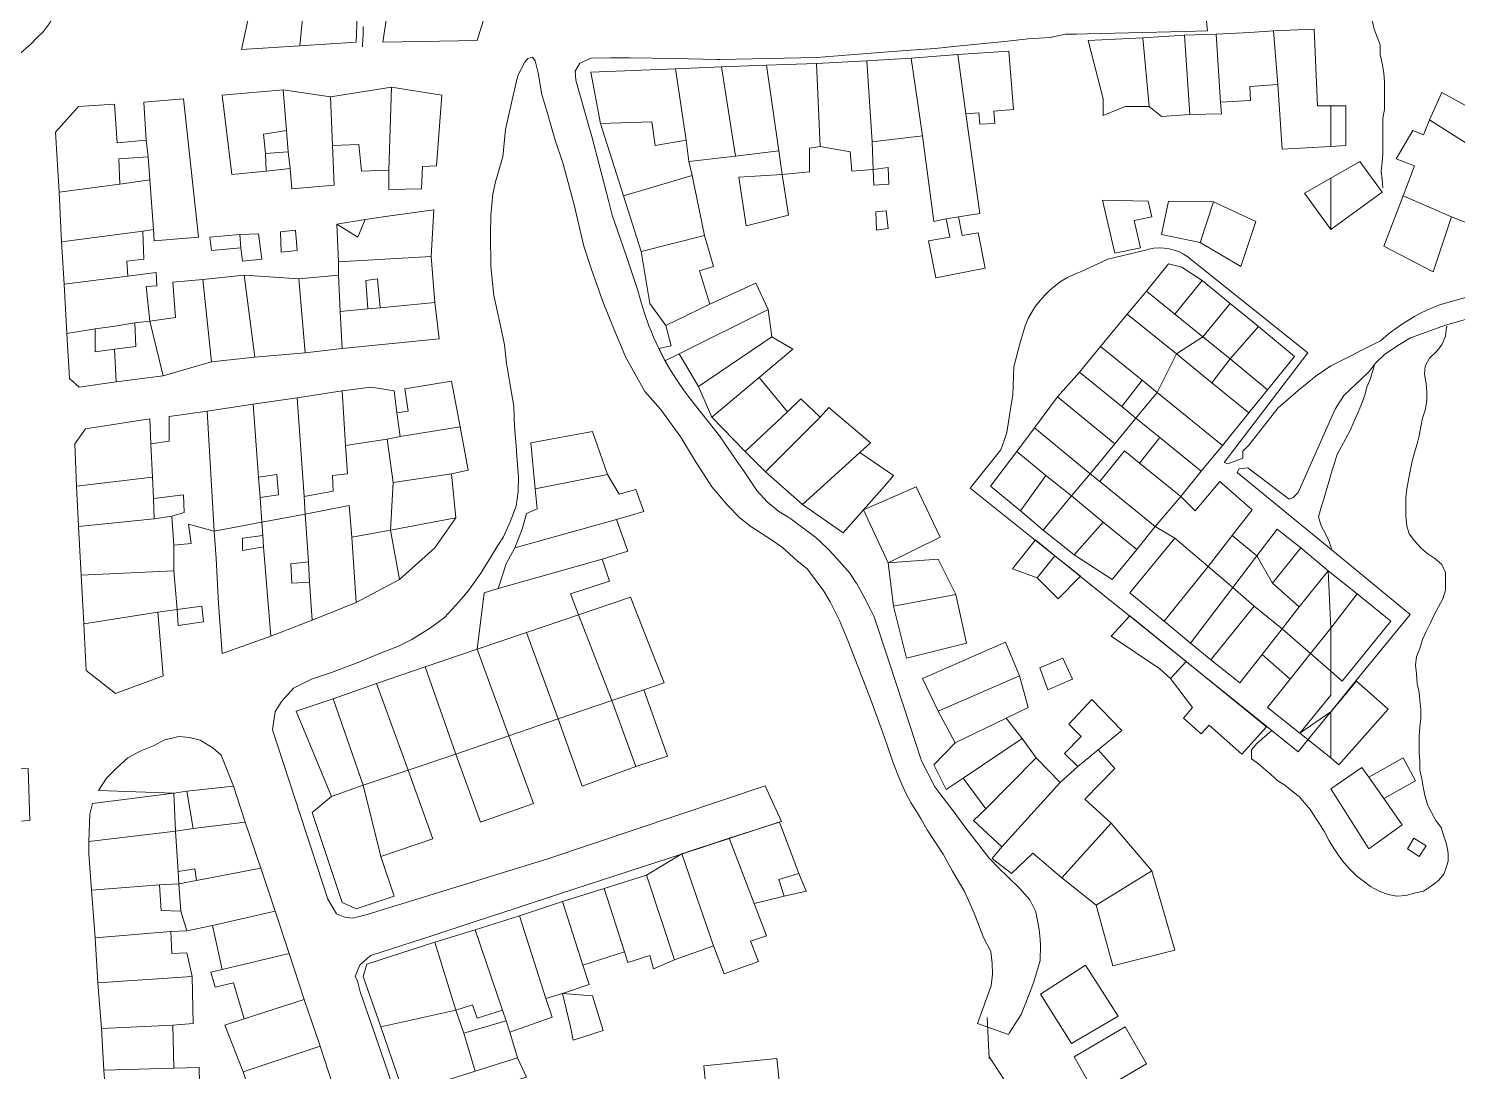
# Model space of a CAD drawing. Header units: inches. Extents: x 1138763 to 1140867, y 1050756 to 1053008.
# Drawn here: x 1139508.6 to 1139711.1, y 1051629.1 to 1051776.8 of the extents above; entities that cross this region are included whole.
import ezdxf

# ---------------------------------------------------------------- set-up
doc = ezdxf.new("R2010")
doc.units = ezdxf.units.IN
doc.header["$MEASUREMENT"] = 0
for name, color, linetype, lineweight in [('LimEdif_AM', 44, 'Continuous', 5), ('ViaPrin_AM', 1, 'Continuous', 15), ('ViaSec_AM', 1, 'Continuous', 18)]:
    doc.layers.add(name, color=color, linetype=linetype, lineweight=lineweight)

msp = doc.modelspace()

# ---------------------------------------------------------------- linework, layer by layer
at = {"layer": 'LimEdif_AM'}
for points in [[(1139548.06, 1051783.75), (1139547.44, 1051778.25), (1139547.06, 1051774.37), (1139538.81, 1051773.87), (1139540.94, 1051783.62), (1139546.44, 1051783.75), (1139548.06, 1051783.75)], [(1139574.94, 1051784), (1139572.19, 1051775.12), (1139558.81, 1051774.87), (1139559.81, 1051781.5), (1139562.81, 1051781.25), (1139563.19, 1051784.62), (1139574.94, 1051784)], [(1139555.19, 1051778.5), (1139555.06, 1051774.87), (1139547.06, 1051774.37), (1139547.44, 1051778.25), (1139555.19, 1051778.5)], [(1139667.44, 1051765.75), (1139664.06, 1051765.75), (1139660.94, 1051764.5), (1139660.94, 1051766.87), (1139658.81, 1051775.12), (1139666.56, 1051775.5), (1139667.44, 1051765.75)], [(1139666.56, 1051775.5), (1139672.44, 1051775.87), (1139673.19, 1051764.62), (1139669.19, 1051764.37), (1139667.44, 1051765.75), (1139666.56, 1051775.5)], [(1139672.44, 1051775.87), (1139676.94, 1051776), (1139677.56, 1051766.37), (1139677.69, 1051764.75), (1139673.19, 1051764.62), (1139672.44, 1051775.87)], [(1139676.94, 1051776), (1139681.69, 1051776.25), (1139685.06, 1051776.5), (1139685.69, 1051768.87), (1139681.69, 1051768.62), (1139681.81, 1051766.62), (1139677.56, 1051766.37), (1139676.94, 1051776)], [(1139685.69, 1051768.87), (1139685.06, 1051776.5), (1139690.81, 1051776.75), (1139691.31, 1051765.87), (1139693.19, 1051765.87), (1139693.19, 1051760.12), (1139686.31, 1051759.75), (1139685.69, 1051768.87)], [(1139633.69, 1051772.62), (1139640.31, 1051773.12), (1139641.44, 1051764.75), (1139643.44, 1051750.62), (1139640.44, 1051750.12), (1139638.69, 1051749.87), (1139636.94, 1051749.5), (1139635.31, 1051761.62), (1139633.69, 1051772.62)], [(1139641.44, 1051764.75), (1139640.31, 1051773.12), (1139647.56, 1051773.62), (1139648.19, 1051765.37), (1139645.44, 1051765.12), (1139645.56, 1051763.37), (1139643.44, 1051763.25), (1139643.31, 1051764.87), (1139641.44, 1051764.75)], [(1139589.69, 1051763.37), (1139588.31, 1051770.62), (1139600.31, 1051771.12), (1139601.81, 1051761), (1139597.44, 1051760.25), (1139596.94, 1051763.62), (1139589.69, 1051763.37)], [(1139600.31, 1051771.12), (1139606.81, 1051771.37), (1139608.81, 1051758.75), (1139602.19, 1051758), (1139601.81, 1051761), (1139600.31, 1051771.12)], [(1139606.81, 1051771.37), (1139613.19, 1051771.62), (1139614.94, 1051759.5), (1139608.81, 1051758.75), (1139606.81, 1051771.37)], [(1139613.19, 1051771.62), (1139620.31, 1051771.87), (1139620.81, 1051760.12), (1139619.31, 1051759.87), (1139619.31, 1051756.5), (1139615.44, 1051756.12), (1139614.94, 1051759.5), (1139613.19, 1051771.62)], [(1139620.31, 1051771.87), (1139627.44, 1051772.25), (1139628.19, 1051760.75), (1139628.31, 1051756.87), (1139625.31, 1051756.62), (1139625.06, 1051759.37), (1139620.81, 1051760.12), (1139620.31, 1051771.87)], [(1139627.44, 1051772.25), (1139633.69, 1051772.62), (1139635.31, 1051761.62), (1139628.19, 1051760.75), (1139627.44, 1051772.25)], [(1139717.44, 1051770.62), (1139721.69, 1051765.12), (1139717.81, 1051757.12), (1139707.19, 1051763.87), (1139708.94, 1051767.75), (1139712.81, 1051765.62), (1139717.44, 1051770.62)], [(1139525.56, 1051758.62), (1139525.31, 1051761), (1139524.94, 1051766.37), (1139530.56, 1051766.87), (1139532.69, 1051747.25), (1139526.44, 1051746.75), (1139526.31, 1051748.37), (1139525.81, 1051755.37), (1139525.56, 1051758.62)], [(1139544.69, 1051768.12), (1139545.19, 1051762.37), (1139541.94, 1051761.87), (1139542.19, 1051759.12), (1139542.31, 1051756.62), (1139537.44, 1051756.12), (1139536.06, 1051767.37), (1139544.69, 1051768.12)], [(1139544.69, 1051768.12), (1139551.44, 1051767.12), (1139551.69, 1051760.25), (1139551.94, 1051754.62), (1139545.94, 1051754.12), (1139545.69, 1051757), (1139545.44, 1051759.37), (1139545.19, 1051762.37), (1139544.69, 1051768.12)], [(1139551.44, 1051767.12), (1139560.06, 1051768.5), (1139559.69, 1051756.75), (1139555.81, 1051756.62), (1139555.44, 1051760.37), (1139551.69, 1051760.25), (1139551.44, 1051767.12)], [(1139560.06, 1051768.5), (1139567.19, 1051767.37), (1139566.44, 1051757.37), (1139564.44, 1051757.25), (1139564.31, 1051754.12), (1139559.69, 1051754), (1139559.69, 1051756.75), (1139560.06, 1051768.5)], [(1139525.56, 1051758.62), (1139521.44, 1051758.37), (1139521.56, 1051754.75), (1139512.94, 1051753.62), (1139512.44, 1051762.12), (1139515.69, 1051765.75), (1139520.81, 1051766.12), (1139521.19, 1051760.62), (1139525.31, 1051761), (1139525.56, 1051758.62)], [(1139693.19, 1051765.87), (1139695.31, 1051765.87), (1139695.31, 1051760.25), (1139693.19, 1051760.12), (1139693.19, 1051765.87)], [(1139601.81, 1051761), (1139602.19, 1051758), (1139602.69, 1051756), (1139592.94, 1051753.12), (1139589.69, 1051763.37), (1139596.94, 1051763.62), (1139597.44, 1051760.25), (1139601.81, 1051761)], [(1139717.81, 1051757.12), (1139717.06, 1051752.5), (1139714.44, 1051753.25), (1139713.19, 1051749), (1139710.31, 1051750.12), (1139703.44, 1051753.12), (1139705.06, 1051757.37), (1139702.44, 1051758.37), (1139704.81, 1051762.37), (1139706.31, 1051761.75), (1139707.19, 1051763.87), (1139717.81, 1051757.12)], [(1139545.44, 1051759.37), (1139542.19, 1051759.12), (1139541.94, 1051761.87), (1139545.19, 1051762.37), (1139545.44, 1051759.37)], [(1139545.44, 1051759.37), (1139545.69, 1051757), (1139542.31, 1051756.62), (1139542.19, 1051759.12), (1139545.44, 1051759.37)], [(1139525.81, 1051755.37), (1139521.56, 1051754.75), (1139521.44, 1051758.37), (1139525.56, 1051758.62), (1139525.81, 1051755.37)], [(1139628.31, 1051756.87), (1139630.44, 1051757.12), (1139630.56, 1051754.75), (1139628.44, 1051754.62), (1139628.31, 1051756.87)], [(1139693.19, 1051755.62), (1139697.31, 1051758), (1139700.44, 1051753.62), (1139693.19, 1051748.37), (1139693.19, 1051755.62)], [(1139525.81, 1051755.37), (1139526.31, 1051748.37), (1139524.81, 1051748.12), (1139513.31, 1051746.62), (1139512.94, 1051753.62), (1139521.56, 1051754.75), (1139525.81, 1051755.37)], [(1139602.69, 1051756), (1139604.44, 1051747.5), (1139595.44, 1051745.25), (1139592.94, 1051753.12), (1139602.69, 1051756)], [(1139615.44, 1051756.12), (1139616.31, 1051750.37), (1139610.31, 1051748.87), (1139609.31, 1051755.75), (1139615.44, 1051756.12)], [(1139693.19, 1051748.37), (1139689.44, 1051753.5), (1139693.19, 1051755.62), (1139693.19, 1051748.37)], [(1139710.31, 1051750.12), (1139707.69, 1051742.37), (1139700.69, 1051746), (1139703.44, 1051753.12), (1139710.31, 1051750.12)], [(1139552.31, 1051749.12), (1139555.31, 1051747.25), (1139556.31, 1051749.75), (1139559.56, 1051750.25), (1139566.06, 1051751.12), (1139565.69, 1051744.5), (1139552.56, 1051743.75), (1139552.31, 1051749.12)], [(1139628.81, 1051748.25), (1139628.69, 1051750.87), (1139630.19, 1051751), (1139630.44, 1051748.5), (1139628.81, 1051748.25)], [(1139662.56, 1051745), (1139660.81, 1051752.5), (1139667.31, 1051752.37), (1139667.81, 1051750.12), (1139665.31, 1051749.62), (1139666.19, 1051745.75), (1139662.56, 1051745)], [(1139676.56, 1051752.25), (1139674.69, 1051746.5), (1139669.19, 1051747.62), (1139670.19, 1051752.37), (1139676.56, 1051752.25)], [(1139676.56, 1051752.25), (1139682.56, 1051749.5), (1139680.44, 1051743.12), (1139674.69, 1051746.5), (1139676.56, 1051752.25)], [(1139552.31, 1051749.12), (1139556.31, 1051749.75), (1139555.31, 1051747.25), (1139552.31, 1051749.12)], [(1139640.44, 1051750.12), (1139640.94, 1051747.5), (1139643.19, 1051747.87), (1139644.19, 1051742.87), (1139637.19, 1051741.5), (1139636.19, 1051746.75), (1139639.19, 1051747.25), (1139638.69, 1051749.87), (1139640.44, 1051750.12)], [(1139524.81, 1051748.12), (1139524.94, 1051744.12), (1139522.56, 1051743.87), (1139522.69, 1051741.75), (1139513.69, 1051740.62), (1139513.31, 1051746.62), (1139524.81, 1051748.12)], [(1139538.69, 1051745.75), (1139534.56, 1051745.37), (1139534.31, 1051747.25), (1139538.56, 1051747.62), (1139538.69, 1051745.75)], [(1139538.69, 1051745.75), (1139538.56, 1051747.62), (1139541.19, 1051747.75), (1139541.69, 1051744.12), (1139538.94, 1051743.87), (1139538.69, 1051745.75)], [(1139544.44, 1051745.12), (1139544.31, 1051748), (1139546.44, 1051748.25), (1139546.69, 1051745.37), (1139544.44, 1051745.12)], [(1139604.44, 1051747.5), (1139605.69, 1051743.12), (1139603.69, 1051742.5), (1139605.19, 1051737.75), (1139598.94, 1051734.75), (1139596.69, 1051737.87), (1139595.44, 1051745.25), (1139604.44, 1051747.5)], [(1139565.69, 1051744.5), (1139566.19, 1051738), (1139558.44, 1051737.25), (1139558.06, 1051741.37), (1139556.44, 1051741.12), (1139556.69, 1051737.12), (1139552.81, 1051736.75), (1139552.56, 1051741.87), (1139552.56, 1051743.75), (1139565.69, 1051744.5)], [(1139667.06, 1051739.62), (1139670.19, 1051743.5), (1139672.06, 1051743), (1139674.94, 1051741.12), (1139671.06, 1051736.37), (1139667.06, 1051739.62)], [(1139522.69, 1051741.75), (1139526.69, 1051742.25), (1139526.81, 1051740.37), (1139525.31, 1051740.25), (1139525.81, 1051735.37), (1139523.69, 1051735.12), (1139520.56, 1051734.62), (1139518.06, 1051734.25), (1139514.06, 1051733.62), (1139513.69, 1051740.62), (1139522.69, 1051741.75)], [(1139525.81, 1051735.37), (1139529.44, 1051735.87), (1139529.06, 1051740.87), (1139533.31, 1051741.25), (1139534.56, 1051729.62), (1139527.69, 1051727.62), (1139525.81, 1051735.37)], [(1139533.31, 1051741.25), (1139539.19, 1051741.87), (1139540.69, 1051730.25), (1139534.56, 1051729.62), (1139533.31, 1051741.25)], [(1139539.19, 1051741.87), (1139546.94, 1051741.37), (1139547.81, 1051730.87), (1139540.69, 1051730.25), (1139539.19, 1051741.87)], [(1139546.94, 1051741.37), (1139552.56, 1051741.87), (1139552.81, 1051736.75), (1139553.06, 1051731.5), (1139547.81, 1051730.87), (1139546.94, 1051741.37)], [(1139558.44, 1051737.25), (1139556.69, 1051737.12), (1139556.44, 1051741.12), (1139558.06, 1051741.37), (1139558.44, 1051737.25)], [(1139605.19, 1051737.75), (1139611.69, 1051740.75), (1139613.44, 1051737), (1139600.81, 1051730.75), (1139598.81, 1051729.75), (1139597.94, 1051731.5), (1139599.69, 1051731.87), (1139598.94, 1051734.75), (1139605.19, 1051737.75)], [(1139674.94, 1051741.12), (1139678.94, 1051737.87), (1139675.06, 1051733.12), (1139671.06, 1051736.37), (1139674.94, 1051741.12)], [(1139664.31, 1051736.37), (1139667.06, 1051739.62), (1139671.06, 1051736.37), (1139675.06, 1051733.12), (1139671.31, 1051730.75), (1139664.31, 1051736.37)], [(1139566.19, 1051738), (1139566.81, 1051732.87), (1139553.06, 1051731.5), (1139552.81, 1051736.75), (1139556.69, 1051737.12), (1139558.44, 1051737.25), (1139566.19, 1051738)], [(1139613.44, 1051737), (1139613.94, 1051733.12), (1139603.56, 1051726.12), (1139600.81, 1051730.75), (1139613.44, 1051737)], [(1139678.94, 1051737.87), (1139682.94, 1051734.62), (1139678.94, 1051730), (1139675.06, 1051733.12), (1139678.94, 1051737.87)], [(1139523.69, 1051735.12), (1139523.81, 1051731.75), (1139520.81, 1051731.37), (1139518.06, 1051731), (1139518.06, 1051734.25), (1139520.56, 1051734.62), (1139523.69, 1051735.12)], [(1139525.81, 1051735.37), (1139527.69, 1051727.62), (1139521.06, 1051726.75), (1139520.81, 1051731.37), (1139523.81, 1051731.75), (1139523.69, 1051735.12), (1139525.81, 1051735.37)], [(1139660.56, 1051731.75), (1139664.31, 1051736.37), (1139671.31, 1051730.75), (1139668.56, 1051725.25), (1139666.44, 1051727), (1139660.56, 1051731.75)], [(1139682.94, 1051734.62), (1139688.06, 1051730.37), (1139684.19, 1051725.62), (1139678.94, 1051730), (1139682.94, 1051734.62)], [(1139518.06, 1051734.25), (1139518.06, 1051731), (1139520.81, 1051731.37), (1139521.06, 1051726.75), (1139515.81, 1051726), (1139514.44, 1051727.25), (1139514.06, 1051733.62), (1139518.06, 1051734.25)], [(1139613.94, 1051733.12), (1139616.94, 1051731.37), (1139612.19, 1051727.37), (1139605.44, 1051721.75), (1139603.56, 1051726.12), (1139613.94, 1051733.12)], [(1139675.06, 1051733.12), (1139678.94, 1051730), (1139676.31, 1051726.62), (1139671.31, 1051730.75), (1139675.06, 1051733.12)], [(1139657.56, 1051728.12), (1139660.56, 1051731.75), (1139666.44, 1051727), (1139663.56, 1051723.25), (1139657.56, 1051728.12)], [(1139676.31, 1051726.62), (1139681.56, 1051722.37), (1139677.81, 1051717.75), (1139668.56, 1051725.25), (1139671.31, 1051730.75), (1139676.31, 1051726.62)], [(1139678.94, 1051730), (1139684.19, 1051725.62), (1139681.56, 1051722.37), (1139676.31, 1051726.62), (1139678.94, 1051730)], [(1139560.81, 1051722.37), (1139562.44, 1051722.62), (1139561.94, 1051725.75), (1139568.56, 1051726.87), (1139569.81, 1051720.37), (1139561.31, 1051719), (1139560.81, 1051722.37)], [(1139612.19, 1051727.37), (1139616.19, 1051722.5), (1139610.19, 1051716.87), (1139605.44, 1051721.75), (1139612.19, 1051727.37)], [(1139654.44, 1051724.62), (1139657.56, 1051728.12), (1139663.56, 1051723.25), (1139665.56, 1051721.62), (1139662.56, 1051718), (1139654.44, 1051724.62)], [(1139668.56, 1051725.25), (1139665.56, 1051721.62), (1139663.56, 1051723.25), (1139666.44, 1051727), (1139668.56, 1051725.25)], [(1139540.44, 1051723.62), (1139546.69, 1051724.5), (1139547.69, 1051710.5), (1139547.81, 1051708), (1139541.69, 1051706.87), (1139541.44, 1051710.37), (1139544.06, 1051710.75), (1139543.81, 1051713.62), (1139541.19, 1051713.25), (1139540.44, 1051723.62)], [(1139546.69, 1051724.5), (1139553.06, 1051725.5), (1139553.56, 1051717.75), (1139553.81, 1051713.75), (1139551.69, 1051713.5), (1139551.81, 1051711.25), (1139547.69, 1051710.5), (1139546.69, 1051724.5)], [(1139553.06, 1051725.5), (1139557.19, 1051726), (1139560.44, 1051725.5), (1139560.81, 1051722.37), (1139561.31, 1051719), (1139559.44, 1051718.62), (1139553.56, 1051717.75), (1139553.06, 1051725.5)], [(1139616.19, 1051722.5), (1139618.06, 1051724.37), (1139620.81, 1051721.75), (1139613.06, 1051714), (1139610.19, 1051716.87), (1139616.19, 1051722.5)], [(1139651.19, 1051720.25), (1139654.44, 1051724.62), (1139662.56, 1051718), (1139659.06, 1051713.75), (1139651.19, 1051720.25)], [(1139668.56, 1051725.25), (1139677.81, 1051717.75), (1139674.81, 1051714.12), (1139668.94, 1051718.87), (1139665.56, 1051721.62), (1139668.56, 1051725.25)], [(1139525.94, 1051718), (1139528.56, 1051718.37), (1139528.56, 1051721.87), (1139533.94, 1051722.62), (1139534.94, 1051705.62), (1139531.31, 1051706.62), (1139531.69, 1051703.87), (1139529.19, 1051703.62), (1139528.94, 1051707.75), (1139530.69, 1051708.25), (1139530.56, 1051710.75), (1139526.31, 1051710.25), (1139526.19, 1051713.25), (1139525.94, 1051718)], [(1139533.94, 1051722.62), (1139540.44, 1051723.62), (1139541.19, 1051713.25), (1139541.44, 1051710.37), (1139541.69, 1051706.87), (1139534.94, 1051705.62), (1139533.94, 1051722.62)], [(1139620.81, 1051721.75), (1139622.06, 1051723.12), (1139627.94, 1051718.12), (1139626.44, 1051716.75), (1139618.31, 1051709.37), (1139613.06, 1051714), (1139620.81, 1051721.75)], [(1139526.19, 1051713.25), (1139515.44, 1051712), (1139515.19, 1051718), (1139516.69, 1051720.12), (1139525.81, 1051721.5), (1139525.94, 1051718), (1139526.19, 1051713.25)], [(1139569.81, 1051720.37), (1139570.94, 1051714.25), (1139568.56, 1051713.75), (1139560.31, 1051712.5), (1139559.44, 1051718.62), (1139561.31, 1051719), (1139569.81, 1051720.37)], [(1139648.69, 1051716.87), (1139651.19, 1051720.25), (1139659.06, 1051713.75), (1139656.44, 1051710.62), (1139652.81, 1051713.5), (1139648.69, 1051716.87)], [(1139668.94, 1051718.87), (1139666.06, 1051715.25), (1139663.94, 1051717), (1139660.44, 1051712.62), (1139659.06, 1051713.75), (1139662.56, 1051718), (1139665.56, 1051721.62), (1139668.94, 1051718.87)], [(1139559.44, 1051718.62), (1139560.31, 1051712.5), (1139559.94, 1051705.75), (1139554.44, 1051704.75), (1139554.06, 1051709.25), (1139547.81, 1051708), (1139547.69, 1051710.5), (1139551.81, 1051711.25), (1139551.69, 1051713.5), (1139553.81, 1051713.75), (1139553.56, 1051717.75), (1139559.44, 1051718.62)], [(1139590.69, 1051713.62), (1139580.44, 1051711.62), (1139579.81, 1051718.12), (1139588.56, 1051719.75), (1139590.69, 1051713.62)], [(1139668.94, 1051718.87), (1139674.81, 1051714.12), (1139671.94, 1051710.5), (1139666.06, 1051715.25), (1139668.94, 1051718.87)], [(1139626.44, 1051716.75), (1139631.19, 1051713.5), (1139629.94, 1051712), (1139626.94, 1051708.62), (1139624.06, 1051705.37), (1139618.31, 1051709.37), (1139626.44, 1051716.75)], [(1139652.81, 1051713.5), (1139649.19, 1051708.5), (1139644.94, 1051712), (1139648.69, 1051716.87), (1139652.81, 1051713.5)], [(1139666.06, 1051715.25), (1139671.94, 1051710.5), (1139668.31, 1051706.25), (1139660.44, 1051712.62), (1139663.94, 1051717), (1139666.06, 1051715.25)], [(1139526.19, 1051713.25), (1139526.31, 1051710.25), (1139526.44, 1051707.37), (1139515.69, 1051706.25), (1139515.44, 1051712), (1139526.19, 1051713.25)], [(1139541.44, 1051710.37), (1139541.19, 1051713.25), (1139543.81, 1051713.62), (1139544.06, 1051710.75), (1139541.44, 1051710.37)], [(1139568.56, 1051713.75), (1139569.19, 1051707.5), (1139559.94, 1051705.75), (1139560.31, 1051712.5), (1139568.56, 1051713.75)], [(1139590.69, 1051713.62), (1139592.31, 1051710.87), (1139594.69, 1051711.5), (1139595.81, 1051708.37), (1139591.94, 1051707.25), (1139577.56, 1051703.25), (1139578.56, 1051705.87), (1139579.19, 1051708.12), (1139580.69, 1051708.75), (1139580.44, 1051711.62), (1139590.69, 1051713.62)], [(1139656.44, 1051710.62), (1139652.44, 1051705.75), (1139649.19, 1051708.5), (1139652.81, 1051713.5), (1139656.44, 1051710.62)], [(1139660.44, 1051712.62), (1139668.31, 1051706.25), (1139665.69, 1051703), (1139660.94, 1051706.87), (1139656.44, 1051710.62), (1139659.06, 1051713.75), (1139660.44, 1051712.62)], [(1139671.94, 1051710.5), (1139673.94, 1051708.5), (1139677.44, 1051712.62), (1139682.06, 1051708.62), (1139679.19, 1051705), (1139675.81, 1051700.62), (1139671.06, 1051704.62), (1139668.31, 1051706.25), (1139671.94, 1051710.5)], [(1139528.94, 1051707.75), (1139526.44, 1051707.37), (1139526.31, 1051710.25), (1139530.56, 1051710.75), (1139530.69, 1051708.25), (1139528.94, 1051707.75)], [(1139626.94, 1051708.62), (1139634.44, 1051711.87), (1139637.81, 1051704.75), (1139630.44, 1051701.12), (1139626.94, 1051708.62)], [(1139660.94, 1051706.87), (1139656.81, 1051702.25), (1139652.44, 1051705.75), (1139656.44, 1051710.62), (1139660.94, 1051706.87)], [(1139554.44, 1051704.75), (1139555.06, 1051695.5), (1139548.81, 1051693), (1139548.44, 1051698.37), (1139548.31, 1051701.25), (1139547.81, 1051708), (1139554.06, 1051709.25), (1139554.44, 1051704.75)], [(1139528.94, 1051707.75), (1139529.19, 1051703.62), (1139529.19, 1051700), (1139516.06, 1051699.37), (1139515.69, 1051706.25), (1139526.44, 1051707.37), (1139528.94, 1051707.75)], [(1139541.69, 1051706.87), (1139541.81, 1051705), (1139538.94, 1051704.62), (1139538.94, 1051702.87), (1139541.94, 1051703.37), (1139542.94, 1051690.75), (1139536.06, 1051688.25), (1139535.56, 1051695.37), (1139535.19, 1051701.75), (1139534.94, 1051705.62), (1139541.69, 1051706.87)], [(1139547.81, 1051708), (1139548.31, 1051701.25), (1139545.81, 1051701), (1139545.94, 1051698.25), (1139548.44, 1051698.37), (1139548.81, 1051693), (1139542.94, 1051690.75), (1139541.94, 1051703.37), (1139541.81, 1051705), (1139541.69, 1051706.87), (1139547.81, 1051708)], [(1139569.19, 1051707.5), (1139566.19, 1051703.25), (1139561.19, 1051698.75), (1139559.94, 1051705.75), (1139569.19, 1051707.5)], [(1139591.94, 1051707.25), (1139593.56, 1051702.75), (1139589.94, 1051701.62), (1139575.19, 1051697.5), (1139576.31, 1051701), (1139577.56, 1051703.25), (1139591.94, 1051707.25)], [(1139665.69, 1051703), (1139662.19, 1051698.75), (1139656.81, 1051702.25), (1139660.94, 1051706.87), (1139665.69, 1051703)], [(1139541.94, 1051703.37), (1139538.94, 1051702.87), (1139538.94, 1051704.62), (1139541.81, 1051705), (1139541.94, 1051703.37)], [(1139559.94, 1051705.75), (1139561.19, 1051698.75), (1139555.06, 1051695.5), (1139554.44, 1051704.75), (1139559.94, 1051705.75)], [(1139654.06, 1051702.12), (1139651.56, 1051699), (1139648.06, 1051700.25), (1139651.31, 1051704.37), (1139654.06, 1051702.12)], [(1139675.81, 1051700.62), (1139669.56, 1051692.87), (1139664.69, 1051696.87), (1139671.06, 1051704.62), (1139675.81, 1051700.62)], [(1139679.19, 1051705), (1139682.69, 1051702.12), (1139679.31, 1051697.62), (1139675.81, 1051700.62), (1139679.19, 1051705)], [(1139682.69, 1051702.12), (1139685.56, 1051705.87), (1139688.94, 1051703.25), (1139684.94, 1051698.25), (1139682.69, 1051702.12)], [(1139654.06, 1051702.12), (1139657.69, 1051699.25), (1139654.56, 1051696), (1139651.56, 1051699), (1139654.06, 1051702.12)], [(1139684.94, 1051698.25), (1139688.69, 1051694.87), (1139686.31, 1051691.75), (1139682.31, 1051695), (1139679.31, 1051697.62), (1139682.69, 1051702.12), (1139684.94, 1051698.25)], [(1139688.94, 1051703.25), (1139692.81, 1051700), (1139688.69, 1051694.87), (1139684.94, 1051698.25), (1139688.94, 1051703.25)], [(1139529.19, 1051700), (1139529.69, 1051694.5), (1139526.94, 1051694.12), (1139516.44, 1051692.5), (1139516.06, 1051699.37), (1139529.19, 1051700)], [(1139548.44, 1051698.37), (1139545.94, 1051698.25), (1139545.81, 1051701), (1139548.31, 1051701.25), (1139548.44, 1051698.37)], [(1139589.94, 1051701.62), (1139590.94, 1051698.5), (1139585.44, 1051696.75), (1139586.56, 1051693.75), (1139579.19, 1051691.25), (1139572.19, 1051688.87), (1139573.19, 1051696.87), (1139575.19, 1051697.5), (1139589.94, 1051701.62)], [(1139630.44, 1051701.12), (1139637.56, 1051701.62), (1139640.06, 1051696.62), (1139631.19, 1051695), (1139630.44, 1051701.12)], [(1139679.31, 1051697.62), (1139673.31, 1051689.75), (1139669.56, 1051692.87), (1139675.81, 1051700.62), (1139679.31, 1051697.62)], [(1139692.81, 1051700), (1139693.19, 1051691.87), (1139690.31, 1051688.25), (1139686.31, 1051691.75), (1139688.69, 1051694.87), (1139692.81, 1051700)], [(1139692.81, 1051700), (1139696.94, 1051696.75), (1139693.19, 1051691.87), (1139692.81, 1051700)], [(1139586.56, 1051693.75), (1139593.94, 1051696.25), (1139598.69, 1051684.12), (1139595.81, 1051683.12), (1139591.31, 1051681.62), (1139586.56, 1051693.75)], [(1139640.06, 1051696.62), (1139641.56, 1051689.75), (1139633.06, 1051687.62), (1139631.19, 1051695), (1139640.06, 1051696.62)], [(1139682.31, 1051695), (1139676.19, 1051687.37), (1139673.31, 1051689.75), (1139679.31, 1051697.62), (1139682.31, 1051695)], [(1139696.94, 1051696.75), (1139701.69, 1051692.87), (1139694.81, 1051684.37), (1139693.19, 1051685.75), (1139693.19, 1051691.87), (1139696.94, 1051696.75)], [(1139526.94, 1051694.12), (1139527.69, 1051685.12), (1139520.94, 1051682.62), (1139516.81, 1051685.87), (1139516.44, 1051692.5), (1139526.94, 1051694.12)], [(1139529.69, 1051694.5), (1139533.19, 1051695), (1139533.44, 1051692.75), (1139529.81, 1051692.25), (1139529.69, 1051694.5)], [(1139686.31, 1051691.75), (1139683.44, 1051688.12), (1139680.31, 1051684.12), (1139676.19, 1051687.37), (1139682.31, 1051695), (1139686.31, 1051691.75)], [(1139586.56, 1051693.75), (1139591.31, 1051681.62), (1139583.69, 1051679), (1139579.19, 1051691.25), (1139586.56, 1051693.75)], [(1139672.69, 1051687.12), (1139670.44, 1051684.75), (1139668.94, 1051686.12), (1139662.06, 1051690.75), (1139664.69, 1051693.62), (1139672.69, 1051687.12)], [(1139693.19, 1051691.87), (1139693.19, 1051685.75), (1139690.31, 1051688.25), (1139693.19, 1051691.87)], [(1139579.19, 1051691.25), (1139583.69, 1051679), (1139576.69, 1051676.62), (1139572.19, 1051688.87), (1139579.19, 1051691.25)], [(1139649.06, 1051685.12), (1139637.56, 1051680.12), (1139635.31, 1051684.75), (1139647.06, 1051689.87), (1139649.06, 1051685.12)], [(1139690.31, 1051688.25), (1139687.44, 1051684.62), (1139683.44, 1051688.12), (1139686.31, 1051691.75), (1139690.31, 1051688.25)], [(1139564.81, 1051686.37), (1139572.19, 1051688.87), (1139576.69, 1051676.62), (1139569.19, 1051674), (1139564.81, 1051686.37)], [(1139693.19, 1051685.75), (1139693.19, 1051682.37), (1139688.81, 1051677), (1139684.19, 1051680.62), (1139687.44, 1051684.62), (1139690.31, 1051688.25), (1139693.19, 1051685.75)], [(1139557.94, 1051684), (1139564.81, 1051686.37), (1139569.19, 1051674), (1139562.44, 1051671.75), (1139557.94, 1051684)], [(1139653.06, 1051683.12), (1139651.94, 1051686.25), (1139655.19, 1051687.62), (1139656.56, 1051684.62), (1139653.06, 1051683.12)], [(1139672.69, 1051687.12), (1139684.06, 1051677.87), (1139680.56, 1051674), (1139675.94, 1051678.12), (1139674.81, 1051676.87), (1139672.31, 1051679.12), (1139673.56, 1051680.62), (1139670.44, 1051684.75), (1139672.69, 1051687.12)], [(1139551.81, 1051681.87), (1139557.94, 1051684), (1139562.44, 1051671.75), (1139556.06, 1051669.62), (1139551.81, 1051681.87)], [(1139649.06, 1051685.12), (1139650.31, 1051680.62), (1139647.19, 1051679.12), (1139639.94, 1051675.62), (1139637.56, 1051680.12), (1139649.06, 1051685.12)], [(1139693.19, 1051673.5), (1139693.19, 1051680), (1139696.81, 1051684.37), (1139701.31, 1051680.37), (1139694.31, 1051672.5), (1139693.19, 1051673.5)], [(1139556.06, 1051669.62), (1139551.56, 1051668), (1139546.56, 1051680.12), (1139551.81, 1051681.87), (1139556.06, 1051669.62)], [(1139595.81, 1051683.12), (1139599.19, 1051673.75), (1139594.69, 1051672.25), (1139591.31, 1051681.62), (1139595.81, 1051683.12)], [(1139660.19, 1051674.62), (1139657.31, 1051672.25), (1139655.44, 1051674.12), (1139657.81, 1051676.5), (1139656.06, 1051678.25), (1139659.31, 1051681.75), (1139663.56, 1051677.37), (1139660.19, 1051674.62)], [(1139591.31, 1051681.62), (1139594.69, 1051672.25), (1139587.06, 1051669.5), (1139583.69, 1051679), (1139591.31, 1051681.62)], [(1139688.81, 1051677), (1139693.19, 1051680), (1139693.19, 1051673.5), (1139688.81, 1051677)], [(1139647.19, 1051679.12), (1139649.44, 1051676.25), (1139641.06, 1051670.62), (1139638.69, 1051669), (1139636.94, 1051672.5), (1139639.94, 1051675.62), (1139647.19, 1051679.12)], [(1139537.69, 1051669.5), (1139531.06, 1051668.75), (1139529.19, 1051668.5), (1139518.56, 1051668.87), (1139519.69, 1051670.62), (1139521.19, 1051672.12), (1139522.69, 1051673.5), (1139524.56, 1051674.5), (1139526.44, 1051675.25), (1139527.81, 1051676), (1139529.94, 1051676.5), (1139531.44, 1051676.37), (1139532.94, 1051676), (1139534.81, 1051674.87), (1139535.94, 1051673.87), (1139537.69, 1051669.5)], [(1139576.69, 1051676.62), (1139580.19, 1051667), (1139572.69, 1051664.37), (1139569.19, 1051674), (1139576.69, 1051676.62)], [(1139649.44, 1051676.25), (1139651.44, 1051673.5), (1139644.31, 1051666.25), (1139641.06, 1051670.62), (1139649.44, 1051676.25)], [(1139660.19, 1051674.62), (1139662.56, 1051672), (1139658.31, 1051667.62), (1139662.06, 1051664.25), (1139655.06, 1051656.5), (1139650.94, 1051660), (1139647.94, 1051657.12), (1139645.19, 1051659.25), (1139646.56, 1051660.87), (1139654.81, 1051670), (1139657.31, 1051672.25), (1139660.19, 1051674.62)], [(1139508.56, 1051672), (1139508.81, 1051664.62), (1139501.06, 1051664.12), (1139500.69, 1051669.75), (1139500.56, 1051671.62), (1139508.56, 1051672)], [(1139562.44, 1051671.75), (1139565.94, 1051662), (1139558.56, 1051659.5), (1139556.06, 1051669.62), (1139562.44, 1051671.75)], [(1139651.44, 1051673.5), (1139654.81, 1051670), (1139646.56, 1051660.87), (1139642.56, 1051664.62), (1139644.31, 1051666.25), (1139651.44, 1051673.5)], [(1139700.69, 1051667.75), (1139703.31, 1051664), (1139698.56, 1051660.62), (1139693.19, 1051669.12), (1139697.56, 1051672.12), (1139698.56, 1051670.75), (1139700.69, 1051667.75)], [(1139698.56, 1051670.75), (1139703.44, 1051673.5), (1139705.19, 1051670.25), (1139700.69, 1051667.75), (1139698.56, 1051670.75)], [(1139556.06, 1051669.62), (1139558.56, 1051659.5), (1139560.44, 1051653.87), (1139555.06, 1051652.12), (1139553.06, 1051653), (1139548.81, 1051665.75), (1139551.56, 1051668), (1139556.06, 1051669.62)], [(1139529.44, 1051663.12), (1139517.19, 1051661.62), (1139517.31, 1051665.5), (1139517.69, 1051667), (1139529.19, 1051668.5), (1139529.44, 1051663.12)], [(1139531.06, 1051668.75), (1139531.94, 1051663.5), (1139529.44, 1051663.12), (1139529.19, 1051668.5), (1139531.06, 1051668.75)], [(1139537.69, 1051669.5), (1139539.31, 1051664.37), (1139531.94, 1051663.5), (1139531.06, 1051668.75), (1139537.69, 1051669.5)], [(1139539.31, 1051664.37), (1139541.56, 1051657.87), (1139532.44, 1051656.12), (1139532.19, 1051657.75), (1139529.81, 1051657.37), (1139529.44, 1051663.12), (1139531.94, 1051663.5), (1139539.31, 1051664.37)], [(1139607.94, 1051662.12), (1139615.06, 1051664.37), (1139617.81, 1051657.12), (1139614.94, 1051656.25), (1139615.69, 1051653.87), (1139611.44, 1051652.87), (1139607.94, 1051662.12)], [(1139662.06, 1051664.25), (1139667.81, 1051657.5), (1139659.94, 1051652.62), (1139655.06, 1051656.5), (1139662.06, 1051664.25)], [(1139529.44, 1051663.12), (1139529.81, 1051657.37), (1139529.94, 1051655.62), (1139527.19, 1051655.5), (1139517.56, 1051654.75), (1139517.19, 1051659.87), (1139517.19, 1051661.62), (1139529.44, 1051663.12)], [(1139601.19, 1051659.87), (1139607.94, 1051662.12), (1139611.44, 1051652.87), (1139613.19, 1051648.25), (1139610.94, 1051647.5), (1139612.06, 1051644.62), (1139607.19, 1051642.87), (1139605.69, 1051646.87), (1139601.19, 1051659.87)], [(1139705.69, 1051659.5), (1139704.06, 1051660.62), (1139704.94, 1051662.12), (1139706.69, 1051661), (1139705.69, 1051659.5)], [(1139596.19, 1051656.87), (1139601.19, 1051659.87), (1139605.69, 1051646.87), (1139600.19, 1051644.87), (1139596.19, 1051656.87)], [(1139532.44, 1051656.12), (1139529.94, 1051655.62), (1139529.81, 1051657.37), (1139532.19, 1051657.75), (1139532.44, 1051656.12)], [(1139541.56, 1051657.87), (1139543.56, 1051651.75), (1139534.69, 1051649.75), (1139531.06, 1051649), (1139530.19, 1051651.75), (1139529.94, 1051655.62), (1139532.44, 1051656.12), (1139541.56, 1051657.87)], [(1139667.81, 1051657.5), (1139671.06, 1051646.25), (1139662.31, 1051644), (1139659.94, 1051652.62), (1139667.81, 1051657.5)], [(1139527.19, 1051655.5), (1139527.44, 1051651.87), (1139530.19, 1051651.75), (1139531.06, 1051649), (1139528.81, 1051648.87), (1139518.06, 1051648), (1139517.56, 1051654.75), (1139527.19, 1051655.5)], [(1139529.94, 1051655.62), (1139530.19, 1051651.75), (1139527.44, 1051651.87), (1139527.19, 1051655.5), (1139529.94, 1051655.62)], [(1139590.19, 1051655), (1139596.19, 1051656.87), (1139600.19, 1051644.87), (1139597.19, 1051643.62), (1139596.69, 1051645.5), (1139593.56, 1051644.5), (1139593.06, 1051646), (1139590.19, 1051655)], [(1139617.81, 1051657.12), (1139618.81, 1051654.62), (1139615.69, 1051653.87), (1139614.94, 1051656.25), (1139617.81, 1051657.12)], [(1139584.31, 1051653.12), (1139590.19, 1051655), (1139593.06, 1051646), (1139587.19, 1051644.12), (1139584.31, 1051653.12)], [(1139543.56, 1051651.75), (1139545.56, 1051645.75), (1139536.06, 1051643.5), (1139534.69, 1051649.75), (1139543.56, 1051651.75)], [(1139578.19, 1051651.12), (1139584.31, 1051653.12), (1139587.19, 1051644.12), (1139588.06, 1051641.37), (1139584.31, 1051640.12), (1139581.94, 1051639.37), (1139578.19, 1051651.12)], [(1139571.94, 1051649.12), (1139578.19, 1051651.12), (1139581.94, 1051639.37), (1139582.81, 1051636.75), (1139576.81, 1051634.62), (1139576.31, 1051636.25), (1139575.81, 1051637.75), (1139571.94, 1051649.12)], [(1139528.81, 1051648.87), (1139528.94, 1051645.75), (1139531.06, 1051645.87), (1139531.81, 1051642.5), (1139518.44, 1051641.62), (1139518.06, 1051648), (1139528.81, 1051648.87)], [(1139569.19, 1051637.75), (1139558.56, 1051635.37), (1139556.06, 1051642.5), (1139556.56, 1051644.25), (1139566.19, 1051647.37), (1139569.19, 1051637.75)], [(1139566.19, 1051647.37), (1139571.94, 1051649.12), (1139575.81, 1051637.75), (1139572.19, 1051636.62), (1139571.56, 1051638.5), (1139569.19, 1051637.75), (1139566.19, 1051647.37)], [(1139545.56, 1051645.75), (1139547.69, 1051639.25), (1139539.19, 1051636.5), (1139537.69, 1051641.62), (1139535.06, 1051641), (1139534.44, 1051643.12), (1139536.06, 1051643.5), (1139545.56, 1051645.75)], [(1139656.44, 1051633), (1139652.06, 1051640), (1139658.44, 1051644.12), (1139663.06, 1051636.87), (1139656.44, 1051633)], [(1139531.81, 1051642.5), (1139531.94, 1051635.87), (1139529.06, 1051635.62), (1139518.94, 1051635.12), (1139518.44, 1051641.62), (1139531.81, 1051642.5)], [(1139547.69, 1051639.25), (1139549.94, 1051632.62), (1139539.06, 1051629), (1139536.44, 1051635.62), (1139539.19, 1051636.5), (1139547.69, 1051639.25)], [(1139584.31, 1051640.12), (1139588.56, 1051639.75), (1139590.06, 1051634.87), (1139585.81, 1051633.5), (1139585.44, 1051635.37), (1139584.31, 1051640.12)], [(1139569.19, 1051637.75), (1139570.31, 1051634.5), (1139571.94, 1051629.12), (1139561.81, 1051625.87), (1139558.56, 1051635.37), (1139569.19, 1051637.75)], [(1139575.81, 1051637.75), (1139576.31, 1051636.25), (1139570.31, 1051634.5), (1139569.19, 1051637.75), (1139571.56, 1051638.5), (1139572.19, 1051636.62), (1139575.81, 1051637.75)], [(1139529.06, 1051635.62), (1139529.19, 1051629.5), (1139519.31, 1051629.25), (1139518.94, 1051635.12), (1139529.06, 1051635.62)], [(1139576.81, 1051634.62), (1139577.94, 1051631), (1139571.94, 1051629.12), (1139570.31, 1051634.5), (1139576.31, 1051636.25), (1139576.81, 1051634.62)], [(1139659.81, 1051625.87), (1139656.81, 1051631.12), (1139664.06, 1051635.37), (1139667.06, 1051630.12), (1139659.81, 1051625.87)], [(1139549.94, 1051632.62), (1139552.31, 1051625.37), (1139542.31, 1051621.75), (1139542.69, 1051624.37), (1139540.81, 1051623.75), (1139539.06, 1051629), (1139549.94, 1051632.62)], [(1139529.19, 1051629.5), (1139532.81, 1051629.62), (1139532.94, 1051622.87), (1139519.81, 1051622.62), (1139519.31, 1051629.25), (1139529.19, 1051629.5)], [(1139577.94, 1051631), (1139579.19, 1051628.25), (1139575.06, 1051627), (1139563.19, 1051623.25), (1139561.81, 1051625.87), (1139571.94, 1051629.12), (1139577.94, 1051631)], [(1139605.31, 1051619.87), (1139604.31, 1051629.87), (1139614.69, 1051630.87), (1139615.06, 1051627.25), (1139610.81, 1051626.87), (1139611.44, 1051620.5), (1139605.31, 1051619.87)]]:
    msp.add_lwpolyline(points, dxfattribs=at)
at = {"layer": 'ViaPrin_AM'}
for points in [[(1139560.72, 1051625.54), (1139557.46, 1051635.04), (1139555.64, 1051640.32), (1139555.22, 1051641.84), (1139554.92, 1051642.57), (1139555.59, 1051644.11), (1139556.66, 1051645.1), (1139557.14, 1051645.47), (1139565.9, 1051648.34), (1139571.63, 1051650.21), (1139577.89, 1051652.25), (1139584, 1051654.25), (1139589.82, 1051656.15), (1139595.79, 1051658.11), (1139601.16, 1051659.86), (1139615.11, 1051664.42), (1139615.31, 1051664.48), (1139613, 1051669.53), (1139582.24, 1051659.2), (1139556.61, 1051651.29), (1139554.55, 1051650.77), (1139553.46, 1051650.91), (1139552.28, 1051651.38), (1139551.04, 1051653.46), (1139543.19, 1051677.48), (1139543.59, 1051680.07), (1139544.54, 1051681.54), (1139546.17, 1051683.34), (1139548.74, 1051684.64), (1139551.55, 1051685.57), (1139555.69, 1051687.13), (1139558.59, 1051688.35), (1139561.04, 1051689.31), (1139562.96, 1051690.27), (1139565.57, 1051691.89), (1139567.56, 1051693.38), (1139569.67, 1051695.63), (1139570.53, 1051696.69), (1139571.1, 1051697.39), (1139572.72, 1051699.64), (1139574.1, 1051701.88), (1139575.06, 1051703.41), (1139575.92, 1051704.78), (1139576.86, 1051706.94), (1139577.71, 1051709.14), (1139577.99, 1051711.23), (1139578, 1051711.32), (1139578.05, 1051713.26), (1139577.84, 1051716.21), (1139577.72, 1051717.7), (1139577.5, 1051720.37), (1139577.41, 1051723.32), (1139576.88, 1051726.3), (1139576.35, 1051729.41), (1139576.07, 1051731.99), (1139575.37, 1051735.38), (1139574.58, 1051739), (1139574.12, 1051743.12), (1139574.09, 1051747.65), (1139574.13, 1051750.36), (1139574.44, 1051753.39), (1139574.82, 1051755.1), (1139575.82, 1051758.63), (1139576.24, 1051762.52), (1139577.15, 1051766.73), (1139577.76, 1051769.37), (1139577.95, 1051770.18), (1139578.97, 1051772.06), (1139579.36, 1051772.59), (1139580.05, 1051772.76), (1139580.42, 1051772.24), (1139580.85, 1051770.55), (1139581.38, 1051767.49), (1139582.24, 1051764.63), (1139583.22, 1051761.13), (1139584.4, 1051757.63), (1139585.95, 1051751.83), (1139587.33, 1051745.99), (1139588.35, 1051742.81), (1139590.08, 1051737.99), (1139591.47, 1051734.53), (1139593.23, 1051730.31), (1139595.98, 1051725.38), (1139598.2, 1051722.91), (1139601.09, 1051718.91), (1139603, 1051715.71), (1139605.48, 1051711.87), (1139607.66, 1051709.31), (1139609.43, 1051707.48), (1139610.98, 1051706.29), (1139614.05, 1051704.28), (1139615.48, 1051703.29), (1139617.53, 1051701.46), (1139619.04, 1051700.23), (1139621.31, 1051697.11), (1139622.23, 1051695.59), (1139623.56, 1051692.94), (1139624.73, 1051690.13), (1139625.83, 1051687.32), (1139627.98, 1051681.73), (1139629.66, 1051677.19), (1139630.3, 1051675.3), (1139631.15, 1051672.76), (1139632.07, 1051670.51), (1139632.91, 1051668.59), (1139633.66, 1051667.18), (1139635.07, 1051664.9), (1139635.98, 1051663.3), (1139638.26, 1051659.82), (1139639.59, 1051657.45), (1139641.29, 1051654.57), (1139642.63, 1051651.47), (1139643.98, 1051648.02), (1139644.98, 1051646.05), (1139645.17, 1051644.36), (1139645.23, 1051642.82), (1139645.05, 1051641.2), (1139643.11, 1051635.84), (1139644.56, 1051635.32), (1139647.5, 1051634.29), (1139647.61, 1051634.46), (1139649.32, 1051637.14), (1139649.94, 1051638.77), (1139651.11, 1051641.74), (1139651.99, 1051644.79), (1139652.04, 1051646.93), (1139651.97, 1051647.73), (1139651.84, 1051649.19), (1139651.4, 1051651.65), (1139651.15, 1051652.13), (1139650.52, 1051653.37), (1139649.13, 1051654.97), (1139645.97, 1051657.99), (1139644.95, 1051659.08), (1139644.77, 1051659.27), (1139642.3, 1051662.42), (1139641.48, 1051663.54), (1139639.82, 1051665.78), (1139637.78, 1051668.44), (1139637.06, 1051669.38), (1139635.14, 1051673.15), (1139635.08, 1051673.34), (1139633.46, 1051678.27), (1139630.63, 1051686.9), (1139628.48, 1051693.46), (1139627.94, 1051694.51), (1139626.98, 1051696.35), (1139625.94, 1051698.23), (1139625.84, 1051698.39), (1139625.07, 1051699.59), (1139623.18, 1051701.75), (1139622.05, 1051702.94), (1139621.74, 1051703.26), (1139620.19, 1051704.69), (1139617.98, 1051706.36), (1139616.67, 1051707.35), (1139616.36, 1051707.54), (1139614.95, 1051708.41), (1139613.32, 1051709.76), (1139611.84, 1051711.36), (1139611.26, 1051712.21), (1139610.02, 1051714.04), (1139608.91, 1051715.66), (1139606.54, 1051719.12), (1139602.26, 1051724.55), (1139601.88, 1051725.05), (1139601.55, 1051725.49), (1139600.55, 1051726.93), (1139599.61, 1051728.41), (1139598.86, 1051729.71), (1139598.74, 1051729.93), (1139597.94, 1051731.47), (1139597.93, 1051731.48), (1139597.2, 1051733.08), (1139596.89, 1051733.84), (1139596.54, 1051734.7), (1139595.95, 1051736.35), (1139595.43, 1051738.02), (1139594.99, 1051739.72), (1139593.3, 1051744.68), (1139591.35, 1051750.38), (1139590.8, 1051752.47), (1139588.43, 1051761.53), (1139587.93, 1051763.33), (1139586.2, 1051769.5), (1139586.1, 1051770.79), (1139586.77, 1051771.93), (1139588.38, 1051772.61), (1139591.13, 1051772.69), (1139593.79, 1051772.69), (1139600.16, 1051772.56), (1139606.17, 1051772.43), (1139606.62, 1051772.44), (1139620.35, 1051772.73), (1139627.43, 1051773.27), (1139633.6, 1051773.74), (1139637.11, 1051774), (1139640.2, 1051774.3), (1139646.92, 1051774.96), (1139647.38, 1051775.01), (1139650.27, 1051775.34), (1139653.42, 1051775.55), (1139655.6, 1051776.02), (1139657.13, 1051776.01), (1139658.67, 1051776.05), (1139672.47, 1051776.41), (1139675.72, 1051776.49), (1139675.5, 1051778.23)], [(1139716.55, 1051736.81), (1139709.42, 1051734.77), (1139704.46, 1051732.98), (1139702.66, 1051731.9), (1139700.78, 1051730.62), (1139699.5, 1051729.39), (1139699.49, 1051729.37), (1139698.63, 1051728.21), (1139697.36, 1051727.02), (1139696, 1051725.75), (1139695.04, 1051724.81), (1139694.45, 1051723.95), (1139693.78, 1051722.89), (1139693.18, 1051721.53), (1139688.54, 1051711.1), (1139687.86, 1051710.37), (1139687.26, 1051710.16), (1139681.42, 1051714.6), (1139680.21, 1051714.42), (1139679.89, 1051713.93), (1139693.18, 1051703.05), (1139704.45, 1051693.81), (1139696.75, 1051684.39), (1139693.18, 1051680.02), (1139690.07, 1051676.23), (1139688.54, 1051674.35), (1139684.12, 1051677.91), (1139672.71, 1051687.11), (1139664.63, 1051693.62), (1139662.35, 1051695.46), (1139657.7, 1051699.19), (1139654.08, 1051702.1), (1139651.29, 1051704.33), (1139645.85, 1051708.69), (1139642.09, 1051711.69), (1139646.41, 1051717.12), (1139646.87, 1051718.46), (1139647.26, 1051719.6), (1139647.6, 1051721.7), (1139648.11, 1051724.94), (1139648.26, 1051728.9), (1139649.18, 1051732.35), (1139649.9, 1051734.82), (1139650.31, 1051735.75), (1139650.8, 1051736.64), (1139651.35, 1051737.49), (1139651.97, 1051738.3), (1139652.64, 1051739.06), (1139653.38, 1051739.77), (1139654.16, 1051740.42), (1139654.99, 1051741.01), (1139655.86, 1051741.53), (1139656.78, 1051741.98), (1139657.72, 1051742.36), (1139661.57, 1051744.15), (1139666.71, 1051745.36), (1139667.41, 1051745.57), (1139668.12, 1051745.69), (1139668.85, 1051745.74), (1139669.57, 1051745.72), (1139670.29, 1051745.61), (1139670.99, 1051745.43), (1139671.67, 1051745.18), (1139672.31, 1051744.85), (1139672.92, 1051744.46), (1139673.49, 1051744), (1139689.95, 1051730.87), (1139678.06, 1051715.35), (1139678.58, 1051715.16), (1139680.71, 1051715.96), (1139680.7, 1051716.93), (1139681.58, 1051717.79), (1139685.74, 1051723.06), (1139688.57, 1051725.52), (1139691.13, 1051727.62), (1139693.18, 1051729.05), (1139700.22, 1051732.59), (1139700.96, 1051733.23), (1139701.73, 1051733.85), (1139702.53, 1051734.43), (1139703.34, 1051734.99), (1139704.17, 1051735.51), (1139705.03, 1051736.01), (1139705.9, 1051736.47), (1139706.78, 1051736.9), (1139707.68, 1051737.29), (1139708.6, 1051737.66), (1139715.46, 1051739.61)]]:
    msp.add_lwpolyline(points, dxfattribs=at)
at = {"layer": 'ViaSec_AM'}
for points in [[(1139510.56, 1051791.37), (1139510.69, 1051790.12), (1139510.94, 1051788.87), (1139511.19, 1051787.62), (1139511.31, 1051786.37), (1139511.69, 1051785), (1139511.94, 1051783.87), (1139512.06, 1051782.5), (1139512.19, 1051782.12), (1139512.31, 1051781.25), (1139512.31, 1051780), (1139512.19, 1051778.62), (1139511.56, 1051777.5), (1139510.69, 1051776.37), (1139509.81, 1051775.5), (1139508.94, 1051774.62), (1139507.94, 1051773.75), (1139506.94, 1051772.87), (1139505.81, 1051772.25), (1139504.69, 1051771.5), (1139504.06, 1051771)], [(1139555.94, 1051774.25), (1139555.94, 1051774.62), (1139556.06, 1051775.87), (1139556.06, 1051777.12)], [(1139700.56, 1051754.25), (1139700.44, 1051755.37), (1139700.31, 1051756.62), (1139700.44, 1051757.87), (1139700.56, 1051759.12), (1139700.56, 1051760.37), (1139700.56, 1051761.62), (1139700.56, 1051763), (1139700.56, 1051764.12), (1139700.81, 1051765.37), (1139700.81, 1051766.75), (1139700.81, 1051768), (1139700.81, 1051769.25), (1139700.69, 1051770.5), (1139700.44, 1051771.87), (1139700.19, 1051773.12), (1139700.19, 1051774.5), (1139699.81, 1051775.5), (1139699.31, 1051776.75), (1139699.06, 1051778)], [(1139709.69, 1051734.62), (1139709.56, 1051734.5), (1139709.44, 1051733.25), (1139708.94, 1051732), (1139708.19, 1051731.12), (1139707.19, 1051730.12), (1139706.56, 1051729), (1139706.44, 1051727.87), (1139706.69, 1051726.5), (1139706.81, 1051725.37), (1139706.81, 1051724.12), (1139706.56, 1051722.75), (1139706.19, 1051721.62), (1139705.94, 1051720.37), (1139705.69, 1051719.12), (1139705.44, 1051718), (1139705.06, 1051716.75), (1139704.69, 1051715.5), (1139704.44, 1051714.12), (1139704.19, 1051712.87), (1139703.94, 1051711.62), (1139703.81, 1051710.37), (1139703.81, 1051709), (1139703.81, 1051707.75), (1139703.94, 1051706.37), (1139704.31, 1051705.25), (1139705.06, 1051704.25), (1139705.94, 1051703.25), (1139706.81, 1051702.5), (1139707.94, 1051701.75), (1139708.94, 1051700.87), (1139709.44, 1051699.75), (1139709.44, 1051698.5), (1139709.44, 1051697.25), (1139709.06, 1051696), (1139708.44, 1051694.87), (1139707.81, 1051693.75), (1139707.31, 1051692.62), (1139706.69, 1051691.37), (1139706.19, 1051690.25), (1139705.81, 1051689), (1139705.31, 1051687.87), (1139705.19, 1051686.62), (1139705.31, 1051685.37), (1139705.44, 1051684), (1139705.69, 1051682.75), (1139705.81, 1051681.62), (1139705.94, 1051680.37), (1139705.94, 1051679.12), (1139705.81, 1051677.87), (1139705.69, 1051676.5), (1139705.69, 1051675.37), (1139705.69, 1051674.25), (1139705.81, 1051673), (1139705.81, 1051671.75), (1139706.06, 1051670.5), (1139706.31, 1051669.12), (1139706.56, 1051668), (1139706.94, 1051666.75), (1139707.44, 1051665.75), (1139708.06, 1051664.62), (1139708.81, 1051663.62), (1139709.19, 1051662.37), (1139709.56, 1051661.25), (1139709.81, 1051660), (1139709.81, 1051658.87), (1139709.44, 1051657.62), (1139709.19, 1051657), (1139708.44, 1051656.12), (1139707.44, 1051655.37), (1139706.31, 1051654.62), (1139705.19, 1051654.37), (1139703.81, 1051654), (1139702.56, 1051653.87), (1139701.31, 1051654.12), (1139700.06, 1051654.62), (1139698.81, 1051655.25), (1139697.81, 1051656), (1139696.81, 1051656.75), (1139695.81, 1051657.75), (1139695.06, 1051658.62), (1139694.31, 1051659.62), (1139693.56, 1051660.75), (1139693.19, 1051661.37), (1139692.94, 1051661.75), (1139692.31, 1051663), (1139691.56, 1051664.12), (1139690.94, 1051665.12), (1139690.31, 1051666.12), (1139689.44, 1051667.12), (1139688.69, 1051668), (1139687.69, 1051668.75), (1139686.69, 1051669.62), (1139685.69, 1051670.25), (1139684.69, 1051671.12), (1139682.94, 1051672.62), (1139681.94, 1051673.37), (1139681.94, 1051674.62), (1139682.69, 1051675.5), (1139684.81, 1051677.37)], [(1139693.31, 1051703.12), (1139693.19, 1051703.37), (1139692.94, 1051704.12), (1139692.44, 1051705.25), (1139691.81, 1051706.37), (1139691.44, 1051707.62), (1139691.81, 1051709), (1139692.19, 1051710.12), (1139692.56, 1051711.5), (1139692.94, 1051712.75), (1139693.19, 1051713.62), (1139693.31, 1051714.12), (1139693.69, 1051715.25), (1139694.06, 1051716.37), (1139694.69, 1051717.62), (1139695.31, 1051718.75), (1139695.94, 1051719.87), (1139696.44, 1051721.12), (1139696.94, 1051722.12), (1139697.44, 1051723.37), (1139697.94, 1051724.75), (1139698.31, 1051726), (1139698.81, 1051727.25), (1139699.44, 1051729.37)], [(1139647.44, 1051627.04), (1139644.83, 1051631.1), (1139644.78, 1051630.9), (1139644.49, 1051636.69)]]:
    msp.add_lwpolyline(points, dxfattribs=at)

doc.saveas('drawing.dxf')
